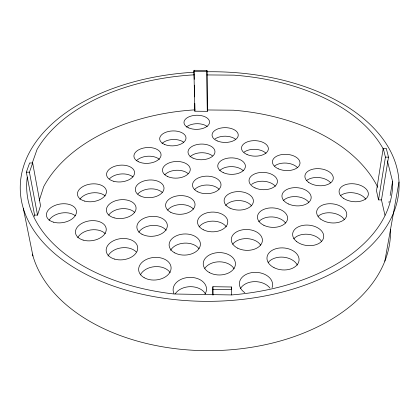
<?xml version="1.0" encoding="UTF-8"?>
<svg xmlns="http://www.w3.org/2000/svg" width="420" height="420" viewBox="0 0 420 420"><rect width="100%" height="100%" fill="white"/><g stroke="black" fill="none" stroke-linecap="round" stroke-linejoin="round"><path stroke-width="0.63" d="M231.572 286.991L231.541 289.685L212.803 289.385L212.909 286.697L231.572 286.991L231.472 294.94L174.216 294.01A182.994 110.77 -0.6 0 1 27.284 177.125M207.307 111.326L206.923 70.392L194.045 70.292L193.924 71.589L194.859 111.211L207.307 111.326L206.923 70.392M194.859 111.211L194.822 103.373M381.47 199.915L388.51 157.164L386.243 148.307L383.213 148.276L376.493 190.764L378.52 199.878L381.47 199.915L384.956 215.266M378.52 199.878L385.434 157.127L383.213 148.276M388.952 202.519L389.172 201.243M390.164 195.5L392.59 181.466L387.377 160.828M384.83 261.209L399 182.044M34.582 215.072L37.548 215.114L40.53 205.664L32.671 163.007L29.621 162.971L26.334 172.168L34.582 215.072A175.964 113.201 -0.6 0 0 34.445 216.321M39.176 200.739L43.675 186.695A175.964 113.201 -0.6 0 1 194.969 109.856M32.282 162.971L37.06 149.431A182.994 110.77 -0.6 0 1 194.15 74.834M37.548 215.114L29.432 172.205L32.671 163.007M193.924 71.589L206.834 71.694M206.976 74.933L233.94 75.148A182.994 110.77 -0.6 0 1 383.738 149.835M207.391 109.972L233.499 110.213A175.964 113.201 -0.6 0 1 377.78 187.336M385.434 157.127L388.51 157.164M26.334 172.168L29.432 172.205M23.273 208.22L32.949 255.995M194.045 70.292L194.255 79.37M194.392 85.208L194.67 96.883M212.909 286.697L212.977 295.197M212.803 289.385L212.851 294.635M392.59 181.466A182.994 110.77 -0.6 0 1 231.472 294.94M244.031 152.177A13.33 7.807 1.7 0 1 265.997 153.253M390.495 229.457A180.39 117.81 -0.6 0 1 227.393 350.038A180.39 117.81 -0.6 0 1 32.413 254.069M206.677 71.778A189.42 114.791 -0.6 0 1 377.233 238.948A189.42 114.791 -0.6 0 1 51.744 250.982A189.42 114.791 -0.6 0 1 193.715 72.256M79.847 199.337A14.448 8.915 -7.4 0 1 91.859 192.916A14.448 8.915 -7.4 0 1 105.21 195.941M199.133 226.936A14.989 9.922 -0.4 0 1 212.746 221.13A14.989 9.922 -0.4 0 1 226.343 226.842M109.415 178.889A13.939 8.421 -5.5 0 1 132.93 176.93M219.744 170.546A13.713 8.295 0.6 0 1 243.327 170.819M225.572 205.564A14.516 9.293 1.2 0 1 238.597 200.55A14.516 9.293 1.2 0 1 251.612 205.9M340.557 195.62A14.59 8.946 7.6 0 1 353.866 192.88A14.59 8.946 7.6 0 1 365.778 199.196M77.742 237.662A15.351 10.022 -8.5 0 1 90.783 229.934A15.351 10.022 -8.5 0 1 105.341 233.751M108.701 215.119A14.768 9.445 -6.1 0 1 121.196 208.745A14.768 9.445 -6.1 0 1 134.699 212.41M186.317 127.076A12.694 7.114 -1.2 0 1 207.265 126.52M49.066 220.274A15.026 9.44 -9.6 0 1 61.309 213.061A15.026 9.44 -9.6 0 1 75.285 215.796M136.621 160.514A13.482 7.959 -3.8 0 1 159.416 159.364M162.005 143.483A13.067 7.523 -2.4 0 1 183.629 142.17M173.985 293.601A16.711 12.033 -2.4 0 1 190.654 277.379A16.711 12.033 -2.4 0 1 205.013 294.1M244.834 292.698A16.637 11.86 3.2 0 1 242.067 277.363A16.637 11.86 3.2 0 1 262.721 273.546A16.637 11.86 3.2 0 1 272.081 287.663M251.564 184.422A14.091 8.71 2.5 0 1 275.326 186.244M137.781 194.082A14.254 8.894 -4.1 0 1 162.23 192.392M170.594 250.325A15.508 10.605 -2.5 0 1 184.349 243.133A15.508 10.605 -2.5 0 1 199.028 248.714M194.402 189.777A14.133 8.825 -0.8 0 1 206.598 185.015A14.133 8.825 -0.8 0 1 219.072 189.278M140.369 274.901A16.097 11.34 -5.1 0 1 154.807 266.658A16.097 11.34 -5.1 0 1 170.158 272.617M138.799 232.244A15.12 10.006 -4.5 0 1 152.114 225.451A15.12 10.006 -4.5 0 1 166.173 230.255M167.648 210.073A14.6 9.392 -2.5 0 1 180.411 204.577A14.6 9.392 -2.5 0 1 193.468 209.113M108.045 256.037A15.703 10.658 -7 0 1 121.091 247.874A15.703 10.658 -7 0 1 136.248 251.911M175.297 293.711A16.538 12.065 -2.5 0 1 190.591 286.671A16.538 12.065 -2.5 0 1 205.343 293.722M274.491 166.058A13.697 8.174 3.5 0 1 297.623 167.759M204.829 268.37A15.95 11.235 0.1 0 1 219.665 261.812A15.95 11.235 0.1 0 1 234.113 268.816M240.424 288.577A16.464 11.891 3.3 0 1 254.646 281.631A16.464 11.891 3.3 0 1 269.976 288.12M283.175 200.708A14.522 9.135 4.6 0 1 296.163 196.618A14.522 9.135 4.6 0 1 308.821 202.298M268.191 262.547A15.934 11.046 5 0 1 283.343 257.177A15.934 11.046 5 0 1 297.339 265.094M232.701 244.256A15.425 10.474 2 0 1 246.866 238.623A15.425 10.474 2 0 1 260.694 245.149M293.774 238.828A15.451 10.274 6.2 0 1 308.28 234.302A15.451 10.274 6.2 0 1 321.683 241.652M306.49 180.637A14.117 8.558 5.5 0 1 330.671 182.842M318.113 216.29A15.005 9.576 7 0 1 332 212.945A15.005 9.576 7 0 1 344.447 219.734M258.762 221.75A14.952 9.776 3.5 0 1 272.312 216.941A14.952 9.776 3.5 0 1 285.542 223.025M164.792 174.783A13.792 8.379 -2.4 0 1 188.108 173.576M189.961 156.917A13.377 7.901 -1 0 1 212.473 155.867M215.003 138.947A12.994 7.455 0.2 0 1 235.452 139.156M247.07 154.544A13.44 7.754 1.7 0 0 268.301 149.468A13.44 7.754 1.7 0 0 249.438 141.225A13.44 7.754 1.7 0 0 247.07 154.544M84.651 201.091A14.585 8.867 -7.2 0 0 106.454 191.683A14.585 8.867 -7.2 0 0 84.735 185.645A14.585 8.867 -7.2 0 0 84.651 201.091M203.306 229.756A15.131 9.875 -0.4 0 0 227.64 223.293A15.131 9.875 -0.4 0 0 207.039 212.803A15.131 9.875 -0.4 0 0 203.306 229.756M230.003 208.142A14.653 9.245 1.2 0 0 253.312 202.094A14.653 9.245 1.2 0 0 232.969 192.276A14.653 9.245 1.2 0 0 230.003 208.142M113.862 181.33A14.065 8.374 -5.4 0 0 134.589 172.494A14.065 8.374 -5.4 0 0 113.258 166.829A14.065 8.374 -5.4 0 0 113.862 181.33M223.22 172.625A13.834 8.248 0.6 0 0 245.306 167.228A13.834 8.248 0.6 0 0 226.212 158.477A13.834 8.248 0.6 0 0 223.22 172.625M343.324 198.193A14.726 8.899 7.4 0 0 367.846 196.25A14.726 8.899 7.4 0 0 349.97 183.787A14.726 8.899 7.4 0 0 343.324 198.193M188.669 127.885A12.794 7.061 -1.2 0 0 209.391 123.26A12.794 7.061 -1.2 0 0 192.229 115.763A12.794 7.061 -1.2 0 0 188.669 127.885M83.102 240.088A15.498 9.98 -8.3 0 0 106.255 229.488A15.498 9.98 -8.3 0 0 83.192 222.684A15.498 9.98 -8.3 0 0 83.102 240.088M114.13 217.849A14.905 9.397 -6 0 0 136.07 207.926A14.905 9.397 -6 0 0 113.447 201.569A14.905 9.397 -6 0 0 114.13 217.849M53.498 222.164A15.167 9.392 -9.4 0 0 76.477 212.121A15.167 9.392 -9.4 0 0 54.359 205.684A15.167 9.392 -9.4 0 0 53.498 222.164M138.39 161.721A13.598 7.907 -3.8 0 0 160.766 156.529A13.598 7.907 -3.8 0 0 143.299 148.097A13.598 7.907 -3.8 0 0 138.39 161.721M164.267 144.307A13.178 7.471 -2.4 0 0 185.782 139.409A13.178 7.471 -2.4 0 0 168.467 131.47A13.178 7.471 -2.4 0 0 164.267 144.307M255.014 187.898A14.217 8.662 2.4 0 0 277.379 182.222A14.217 8.662 2.4 0 0 257.292 173.014A14.217 8.662 2.4 0 0 255.014 187.898M140.075 195.857A14.385 8.846 -4 0 0 163.716 190.05A14.385 8.846 -4 0 0 145.199 180.616A14.385 8.846 -4 0 0 140.075 195.857M144.123 277.673A16.259 11.303 -4.9 0 0 170.777 270.249A16.259 11.303 -4.9 0 0 149.714 258.2A16.259 11.303 -4.9 0 0 144.123 277.673M174.746 252.877A15.661 10.563 -2.4 0 0 200.193 245.963A15.661 10.563 -2.4 0 0 179.351 234.733A15.661 10.563 -2.4 0 0 174.746 252.877M197.857 191.856A14.264 8.778 -0.8 0 0 220.857 186.113A14.264 8.778 -0.8 0 0 201.547 176.794A14.264 8.778 -0.8 0 0 197.857 191.856M278.486 168.887A13.818 8.127 3.4 0 0 299.98 163.553A13.818 8.127 3.4 0 0 280.166 154.901A13.818 8.127 3.4 0 0 278.486 168.887M114.429 259.061A15.86 10.621 -6.9 0 0 137.734 247.842A15.86 10.621 -6.9 0 0 113.663 240.65A15.86 10.621 -6.9 0 0 114.429 259.061M141.976 234.229A15.262 9.959 -4.4 0 0 167.029 227.687A15.262 9.959 -4.4 0 0 147.32 217.066A15.262 9.959 -4.4 0 0 141.976 234.229M170.835 212.347A14.737 9.345 -2.4 0 0 194.817 206.225A14.737 9.345 -2.4 0 0 175.303 196.287A14.737 9.345 -2.4 0 0 170.835 212.347M263.928 225.33A15.094 9.728 3.4 0 0 287.553 218.951A15.094 9.728 3.4 0 0 266.086 208.593A15.094 9.728 3.4 0 0 263.928 225.33M288.508 203.984A14.653 9.093 4.5 0 0 311.157 198.009A14.653 9.093 4.5 0 0 290.005 188.307A14.653 9.093 4.5 0 0 288.508 203.984M296.678 241.584A15.603 10.232 6 0 0 323.001 239.369A15.603 10.232 6 0 0 304.883 225.136A15.603 10.232 6 0 0 296.678 241.584M274.013 267.656A16.097 11.009 4.8 0 0 299.04 260.432A16.097 11.009 4.8 0 0 275.993 248.692A16.097 11.009 4.8 0 0 274.013 267.656M209.47 272.632A16.112 11.198 0.1 0 0 235.305 265.309A16.112 11.198 0.1 0 0 213.234 253.418A16.112 11.198 0.1 0 0 209.47 272.632M308.674 182.38A14.243 8.505 5.3 0 0 332.666 180.537A14.243 8.505 5.3 0 0 315.945 168.698A14.243 8.505 5.3 0 0 308.674 182.38M167.365 176.405A13.913 8.332 -2.4 0 0 190.045 170.945A13.913 8.332 -2.4 0 0 171.696 162.089A13.913 8.332 -2.4 0 0 167.365 176.405M193.011 158.114A13.487 7.849 -1 0 0 214.809 152.98A13.487 7.849 -1 0 0 196.639 144.643A13.487 7.849 -1 0 0 193.011 158.114M217.166 140.894A13.104 7.402 0.2 0 0 238.14 136.048A13.104 7.402 0.2 0 0 220.159 128.195A13.104 7.402 0.2 0 0 217.166 140.894M237.647 248.162A15.577 10.432 2 0 0 262.327 241.337A15.577 10.432 2 0 0 240.555 230.249A15.577 10.432 2 0 0 237.647 248.162M320.775 219.166A15.146 9.534 6.8 0 0 346.169 217.098A15.146 9.534 6.8 0 0 328.156 203.789A15.146 9.534 6.8 0 0 320.775 219.166"/></g></svg>
